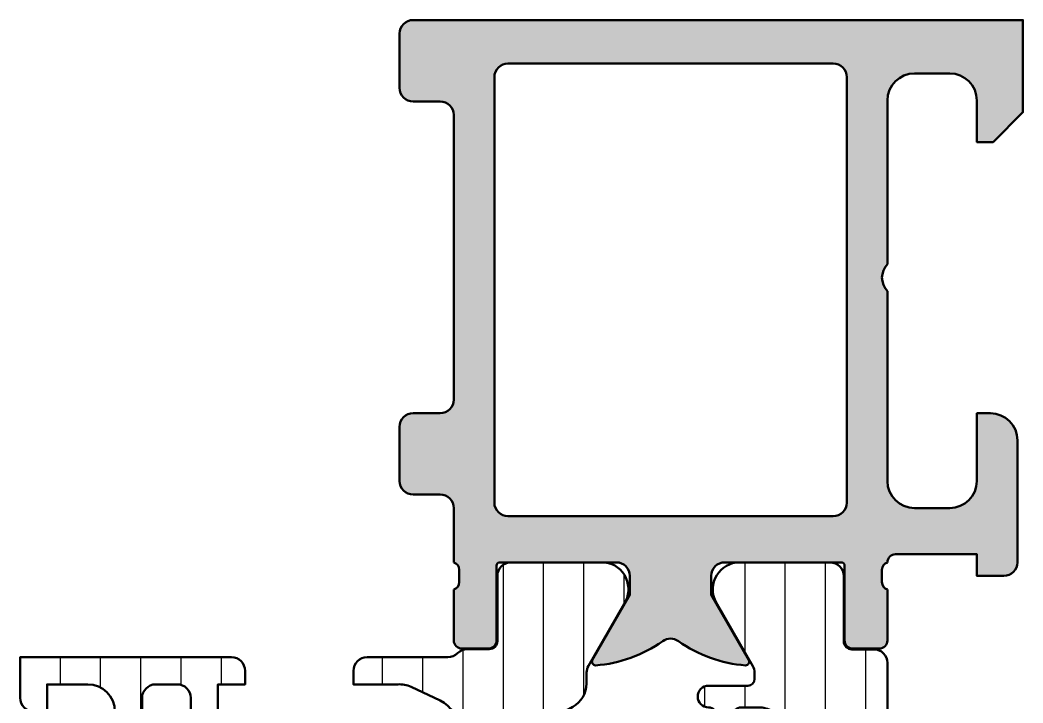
# Model space of a CAD drawing. Extents: x 0 to 77.5, y 0 to 75.
# Drawn here: x 0 to 37, y 49.82 to 75 of the extents above; entities that cross this region are included whole.
import ezdxf

# ---------------------------------------------------------------- set-up
doc = ezdxf.new("R2010")
doc.units = 0
for name, color, linetype, lineweight in [('0S-Alu contour', 7, 'Continuous', 50), ('0S-Alu hatch', 252, 'Continuous', 25), ('0S-Plastic contour', 254, 'Continuous', 50), ('0S-Plastic hatch', 253, 'Continuous', 25)]:
    doc.layers.add(name, color=color, linetype=linetype, lineweight=lineweight)
pattern_1 = [(90, (0, 0), (-1.4859, 0), [])]

# ---------------------------------------------------------------- blocks, each defined once
blk = doc.blocks.new('284027__B14AEE58_1636_49E7_B825_4116DD96EE23___F2B90119_346E_4728_9182_FF91B342737F_')
at = {"layer": '0S-Plastic hatch'}
h = blk.add_hatch(dxfattribs=at)
h.set_pattern_fill('ANSI31', color=256, scale=0.4680000000000001, angle=45, style=0)
h.set_pattern_definition(pattern_1)
edge = h.paths.add_edge_path()
edge.add_arc((19.1999800506084, 47.81967208833908), 0.9999999999997676, 119.9950461054493, 180.0006414880433)
edge.add_line((18.19998005067131, 47.81966089226062), (18.19999396686581, 23.43984464575572))
edge.add_ellipse((17.69999396686589, 23.43984436035171), major_axis=(-0.4999999999999962, 0), ratio=1, start_angle=90, end_angle=180.0000327007567, ccw=False)
edge.add_line((17.69999396686589, 22.93984436035172), (4.89432100165407, 22.93984436035177))
edge.add_arc((4.894321001654141, 22.43984436035165), 0.5000000000001208, 90.00000000000813, 209.9999965993366)
edge.add_line((4.461308284923624, 22.18984438605209), (6.285383502111862, 19.03045300000028))
edge.add_ellipse((5.444130853120523, 18.48981807472302), major_axis=(-0.9999960709245247, 0), ratio=1, start_angle=119.56209761908059, end_angle=212.7270160998457, ccw=False)
edge.add_line((5.937495483743053, 17.61999999999982), (1.784937313624091, 17.61999999999982))
edge.add_ellipse((2.109897364387379, 17.99999597743888), major_axis=(-0.499995977445763, 0), ratio=1, start_angle=-0.0003024817733034979, end_angle=49.46402766907818, ccw=False)
edge.add_line((1.609901386948583, 17.99999861706908), (1.610233337345384, 20.3999970000003))
edge.add_arc((1.310233337345628, 20.39999700000044), 0.2999999999997556, 0, 89.99999999997284)
edge.add_line((1.310233337345771, 20.69999700000019), (0.4999325215906083, 20.69999700000007))
edge.add_ellipse((0.4999325215905373, 21.19999700000008), major_axis=(-0.5, 0), ratio=1, start_angle=0, end_angle=90.00000000000807, ccw=False)
edge.add_line((-6.74784094628e-05, 21.19999700000008), (-6.74784094485e-05, 45.0000000000001))
edge.add_ellipse((0.4999325215905586, 45.00000000000011), major_axis=(-0.5000000000000071, 0), ratio=1, start_angle=270.0000000000008, end_angle=360, ccw=False)
edge.add_line((0.4999325215905514, 45.50000000000012), (0.9999325215905513, 45.50000000000011))
edge.add_line((0.9999325215905513, 45.50000000000011), (0.9999325215905513, 44.50000000000011))
edge.add_line((0.9999325215905513, 44.50000000000011), (2.499932521590579, 44.50000000000011))
edge.add_arc((2.499932521590565, 45.5000000000001), 0.9999999999999857, 270.0000000000008, 360)
edge.add_line((3.499932521590551, 45.5000000000001), (3.499932521590551, 49.50000000000013))
edge.add_arc((2.499932521590565, 49.50000000000013), 0.9999999999999857, 0, 90)
edge.add_line((2.499932521590565, 50.50000000000011), (0.9999325215905513, 50.50000000000011))
edge.add_line((0.9999325215905513, 50.50000000000011), (0.9999325215905513, 49.50000000000011))
edge.add_line((0.9999325215905513, 49.50000000000011), (0.4999325215905515, 49.50000000000011))
edge.add_ellipse((0.4999325215905515, 50.00000000000011), major_axis=(-0.5, 0), ratio=1, start_angle=0, end_angle=90, ccw=False)
edge.add_line((-6.74784094485e-05, 50.00000000000011), (-6.74784094485e-05, 51.50000000000011))
edge.add_line((-6.74784094485e-05, 51.50000000000011), (7.799886745223279, 51.50000000000011))
edge.add_ellipse((7.799886745223275, 51.0000000000001), major_axis=(-0.5000000000000071, 0), ratio=1, start_angle=180, end_angle=269.9999999999996, ccw=False)
edge.add_line((8.299886745223281, 51.0000000000001), (8.299886745222057, 50.49993896484374))
edge.add_line((8.299886745222057, 50.49993896484374), (7.299932521590552, 50.50000000000011))
edge.add_line((7.299932521590552, 50.50000000000011), (7.299917262800466, 48.99993896484474))
edge.add_arc((8.2999740599606, 48.99999576102176), 1.000056798772945, 180.0032539963815, 270.0041282688305)
edge.add_line((8.300046115936494, 47.9999389648447), (15.07882324955876, 47.9999389648444))
edge.add_arc((15.07882324955881, 48.9999389648444), 1, 269.9999999999976, 425.0803068673849)
edge.add_line((15.50017079815223, 49.90683821134002), (14.42325768584824, 50.40717460666817))
edge.add_arc((13.99844553482167, 49.50189308341638), 1.000000000000448, 64.86122623419783, 93.58248048792979)
edge.add_line((13.93596018801841, 50.49993896484457), (12.29987148643328, 50.49993896484455))
edge.add_line((12.29987148643328, 50.49993896484455), (12.2999020095999, 51.00003051757873))
edge.add_ellipse((12.79990200866858, 51.00000000000008), major_axis=(-0.5000000000000107, 0), ratio=1, start_angle=270.0000000000004, end_angle=359.9965029431444, ccw=False)
edge.add_line((12.79990200866858, 51.5000000000001), (15.78578828114193, 51.50000000000014))
edge.add_arc((15.78578828114193, 52.00000000000013), 0.4999999999999858, 269.9999999999992, 315.5732366891177)
edge.add_ellipse((16.49993406457201, 51.30000300000014), major_axis=(-0.4999999999999805, 0), ratio=1, start_angle=269.9999999999902, end_angle=315.5732366891126, ccw=False)
edge.add_line((16.4999340645721, 51.80000300000013), (17.3103145836348, 51.80000300000012))
edge.add_arc((17.3103145836349, 52.10000300000023), 0.3000000000001108, 269.9999999999823, 360)
edge.add_line((17.61031458363501, 52.10000300000023), (17.6099799543285, 54.50000138293633))
edge.add_ellipse((18.10997593176734, 54.50000402256126), major_axis=(-0.4999959774458107, 0), ratio=1, start_angle=-90.00030248120328, end_angle=0.0003024817733034979, ccw=False)
edge.add_line((18.10997857139257, 55.0000000000001), (21.58652006949191, 55.00000000000012))
edge.add_ellipse((21.44420942050061, 54.01018192527714), major_axis=(-0.9999960709246003, 0), ratio=1, start_angle=147.2729839001649, end_angle=261.8183919481043, ccw=False)
edge.add_line((22.28546206949211, 53.469547), (20.96694521653338, 51.18580850700975))
edge.add_arc((21.39995793326336, 50.93580853270999), 0.4999999999997528, 150.0000034006127, 179.9988249444108)
edge.add_line((20.89995793336876, 50.93581878700445), (20.89994967180356, 50.53298434775506))
edge.add_ellipse((19.89994967201406, 50.53300485634231), major_axis=(-0.9999999999998026, 0), ratio=1, start_angle=119.9950461054618, end_angle=179.998824944721, ccw=False)
edge.add_line((20.39987479205545, 49.66693622490989), (18.70005493056722, 48.68574071977157))
edge = h.paths.add_edge_path()
edge.add_ellipse((8.29997405996065, 48.99999576102175), major_axis=(-2.000056798772985, 0), ratio=1, start_angle=0.0032539963814883777, end_angle=90.00291919005628, ccw=False)
edge.add_line((6.299917264413195, 48.99988217189464), (6.299927435430682, 49.99999491506467))
edge.add_arc((5.799927435456542, 50.00000000000011), 0.4999999999999964, 359.9994173096505, 450.0000000000004)
edge.add_line((5.799927435456538, 50.50000000000011), (4.999932521590551, 50.50000000000011))
edge.add_arc((4.999932521590558, 50.00000000000011), 0.5, 90.00000000000081, 180)
edge.add_line((4.499932521590558, 50.00000000000011), (4.499932521590551, 44.25500419251833))
edge.add_arc((4.99993252159053, 44.25500419251833), 0.4999999999999787, 180, 213.3519537600581)
edge.add_line((4.582277929787368, 43.98011395634084), (9.106852210789562, 37.10570018780281))
edge.add_arc((9.52450680259275, 37.3805904239803), 0.5000000000000008, 213.3519537600564, 326.0739382130872)
edge.add_line((9.939386053129166, 37.10152912699638), (16.0733569089181, 46.22087766786047))
edge.add_arc((15.65847765838168, 46.49993896484438), 0.5000000000000038, 326.0739382130874, 449.9999999999979)
edge.add_line((15.6584776583817, 46.99993896484439), (8.300075961810421, 46.99993896484469))
edge = h.paths.add_edge_path()
edge.add_line((3.431623172262014, 43.50000000000011), (1.499932521590551, 43.50000000000011))
edge.add_arc((1.499932521590551, 43.00000000000011), 0.5, 90, 180)
edge.add_line((0.9999325215905513, 43.00000000000011), (0.9999325215905444, 25.45048976309265))
edge.add_arc((1.499932521590537, 25.45048976309265), 0.4999999999999929, 180, 326.0739382130871)
edge.add_line((1.914811772126945, 25.17142846610874), (8.729219800591247, 35.3023800751437))
edge.add_arc((8.314340550054826, 35.58144137212761), 0.5000000000000038, 326.0739382130875, 393.3519537600571)
edge.add_line((8.731995141858015, 35.8563316083051), (3.849277764065197, 43.2748902361776))
edge.add_arc((3.431623172262014, 43.00000000000011), 0.4999999999999964, 33.35195376005672, 90)
edge = h.paths.add_edge_path()
edge.add_line((3.203613077437608, 23.89990234375011), (15.67376138406993, 23.89990234375011))
edge.add_arc((15.67376138406993, 24.39990234375012), 0.5, 270, 393.3519537600563)
edge.add_line((16.09141597587312, 24.6747925799276), (9.92407333603822, 34.04514712059433))
edge.add_arc((9.50641874423503, 33.77025688441684), 0.5000000000000008, 33.35195376005639, 146.0739382130872)
edge.add_line((9.091539493698615, 34.04931818140075), (2.788733826901193, 24.67896364073403))
edge.add_arc((3.203613077437609, 24.39990234375012), 0.5000000000000009, 146.0739382130872, 269.9999999999999)
edge = h.paths.add_edge_path()
edge.add_arc((16.69996904030921, 44.46487769994063), 0.4999999999999984, 0.0001166206048411, 146.0739382130878)
edge.add_line((16.28508978977279, 44.74393899692453), (10.30170574623653, 35.84846723325343))
edge.add_arc((10.71658499677295, 35.56940593626952), 0.4999999999999979, 146.073938213087, 213.3519537600566)
edge.add_line((10.29893040496976, 35.29451570009204), (16.28235105851507, 26.20360310387407))
edge.add_arc((16.70000565031826, 26.47849334005154), 0.499999999999994, 213.3519537600559, 360.0001166206049)
edge.add_line((17.20000565031722, 26.47849435775831), (17.19996904030817, 44.46487871764739))
at = {"layer": '0S-Alu contour', "color": 7}
for points in [[(5.799927435456538, 50.50000000000011), (4.999932521590551, 50.50000000000011)], [(4.499932521590558, 50.00000000000011), (4.499932521590551, 44.25500419251833)], [(6.299917264413195, 48.99988217189464), (6.299927435430682, 49.99999491506467)], [(15.6584776583817, 46.99993896484439), (8.300075961810421, 46.99993896484469)], [(9.939386053129166, 37.10152912699638), (16.0733569089181, 46.22087766786047)], [(16.28508978977279, 44.74393899692453), (10.30170574623653, 35.84846723325343)], [(17.20000565031722, 26.47849435775831), (17.19996904030817, 44.46487871764739)], [(4.582277929787368, 43.98011395634084), (9.106852210789562, 37.10570018780281)], [(3.431623172262014, 43.50000000000011), (1.499932521590551, 43.50000000000011)], [(0.9999325215905513, 43.00000000000011), (0.9999325215905444, 25.45048976309265)], [(8.731995141858015, 35.8563316083051), (3.849277764065197, 43.2748902361776)], [(1.914811772126945, 25.17142846610874), (8.729219800591247, 35.3023800751437)], [(10.29893040496976, 35.29451570009204), (16.28235105851507, 26.20360310387407)], [(9.091539493698615, 34.04931818140075), (2.788733826901193, 24.67896364073403)], [(16.09141597587312, 24.6747925799276), (9.92407333603822, 34.04514712059433)], [(3.203613077437608, 23.89990234375011), (15.67376138406993, 23.89990234375011)]]:
    blk.add_lwpolyline(points, dxfattribs=at)
for centre, radius, start, end in [((4.999932521590558, 50.00000000000011), 0.5, 90.00000000000081, 180), ((5.799927435456542, 50.00000000000011), 0.4999999999999964, 359.9994173096505, 90.0000000000004), ((15.65847765838168, 46.49993896484438), 0.5000000000000038, 326.0739382130874, 89.99999999999797), ((16.69996904030921, 44.46487769994063), 0.4999999999999984, 0.0001166206048411, 146.0739382130878), ((4.99993252159053, 44.25500419251833), 0.4999999999999787, 180, 213.3519537600581), ((1.499932521590551, 43.00000000000011), 0.5, 90, 180), ((3.431623172262014, 43.00000000000011), 0.4999999999999964, 33.35195376005672, 90), ((9.52450680259275, 37.3805904239803), 0.5000000000000008, 213.3519537600564, 326.0739382130872), ((8.314340550054826, 35.58144137212761), 0.5000000000000038, 326.0739382130875, 33.35195376005707), ((10.71658499677295, 35.56940593626952), 0.4999999999999979, 146.073938213087, 213.3519537600566), ((9.50641874423503, 33.77025688441684), 0.5000000000000008, 33.35195376005639, 146.0739382130872), ((16.70000565031826, 26.47849334005154), 0.499999999999994, 213.3519537600559, 0.0001166206048411), ((1.499932521590537, 25.45048976309265), 0.4999999999999929, 180, 326.0739382130871), ((3.203613077437609, 24.39990234375012), 0.5000000000000009, 146.0739382130872, 269.9999999999999), ((15.67376138406993, 24.39990234375012), 0.5, 270, 33.35195376005639)]:
    blk.add_arc(centre, radius, start, end, dxfattribs=at)
at = {"layer": '0S-Alu contour', "color": 7, "extrusion": (0, 0, -1)}
blk.add_arc((-8.29997405996065, 48.99999576102175), 2.000056798772985, 269.9970808099437, 359.9967460036185, dxfattribs=at)
at = {"layer": '0S-Plastic contour', "color": 7}
for points in [[(18.10997857139257, 55.0000000000001), (21.58652006949191, 55.00000000000012)], [(17.61031458363501, 52.10000300000023), (17.6099799543285, 54.50000138293633)], [(22.28546206949211, 53.469547), (20.96694521653338, 51.18580850700975)], [(-6.74784094485e-05, 50.00000000000011), (-6.74784094485e-05, 51.50000000000011), (7.799886745223279, 51.50000000000011)], [(12.79990200866858, 51.5000000000001), (15.78578828114193, 51.50000000000014)], [(16.4999340645721, 51.80000300000013), (17.3103145836348, 51.80000300000012)], [(8.299886745223281, 51.0000000000001), (8.299886745222057, 50.49993896484374), (7.299932521590552, 50.50000000000011), (7.299917262800466, 48.99993896484474)], [(13.93596018801841, 50.49993896484457), (12.29987148643328, 50.49993896484455), (12.2999020095999, 51.00003051757873)], [(20.89995793336876, 50.93581878700445), (20.89994967180356, 50.53298434775506)], [(2.499932521590565, 50.50000000000011), (0.9999325215905513, 50.50000000000011), (0.9999325215905513, 49.50000000000011), (0.4999325215905515, 49.50000000000011)], [(15.50017079815223, 49.90683821134002), (14.42325768584824, 50.40717460666817)], [(20.39987479205545, 49.66693622490989), (18.70005493056722, 48.68574071977157)], [(3.499932521590551, 45.5000000000001), (3.499932521590551, 49.50000000000013)], [(8.300046115936494, 47.9999389648447), (15.07882324955876, 47.9999389648444)], [(18.19998005067131, 47.81966089226062), (18.19999396686581, 23.43984464575572)], [(0.4999325215905514, 45.50000000000012), (0.9999325215905513, 45.50000000000011), (0.9999325215905513, 44.50000000000011), (2.499932521590579, 44.50000000000011)], [(-6.74784094628e-05, 21.19999700000008), (-6.74784094485e-05, 45.0000000000001)], [(17.69999396686589, 22.93984436035172), (4.89432100165407, 22.93984436035177)], [(4.461308284923624, 22.18984438605209), (6.285383502111862, 19.03045300000028)], [(1.310233337345771, 20.69999700000019), (0.4999325215906083, 20.69999700000007)], [(1.609901386948583, 17.99999861706908), (1.610233337345384, 20.3999970000003)], [(5.937495483743053, 17.61999999999982), (1.784937313624091, 17.61999999999982)]]:
    blk.add_lwpolyline(points, dxfattribs=at)
at = {"layer": '0S-Plastic contour', "color": 7, "extrusion": (0, 0, -1)}
for centre, radius, start, end in [((-18.10997593176734, 54.50000402256126), 0.4999959774458107, 359.9996975182267, 90.00030248120336), ((-21.44420942050061, 54.01018192527714), 0.9999960709246003, 98.1816080518957, 212.7270160998351), ((-7.799886745223275, 51.0000000000001), 0.5000000000000071, 90.0000000000004, 180), ((-12.79990200866858, 51.00000000000008), 0.5000000000000107, 0.0034970568555893, 89.99999999999959), ((-16.49993406457201, 51.30000300000014), 0.4999999999999805, 44.42676331088743, 90.00000000000978), ((-19.89994967201406, 50.53300485634231), 0.9999999999998026, 180.001175055279, 240.0049538945382), ((-0.4999325215905515, 50.00000000000011), 0.5, 270, 0), ((-0.4999325215905586, 45.00000000000011), 0.5000000000000071, 0, 89.9999999999992), ((-17.69999396686589, 23.43984436035171), 0.4999999999999962, 179.9999672992433, 270), ((-0.4999325215905373, 21.19999700000008), 0.5, 269.9999999999919, 0), ((-5.444130853120523, 18.48981807472302), 0.9999960709245247, 147.2729839001543, 240.4379023809195), ((-2.109897364387379, 17.99999597743888), 0.499995977445763, 310.5359723309218, 0.0003024817733149)]:
    blk.add_arc(centre, radius, start, end, dxfattribs=at)
at = {"layer": '0S-Plastic contour', "color": 7}
for centre, radius, start, end in [((17.3103145836349, 52.10000300000023), 0.3000000000001108, 269.9999999999823, 0), ((15.78578828114193, 52.00000000000013), 0.4999999999999858, 269.9999999999992, 315.5732366891177), ((21.39995793326336, 50.93580853270999), 0.4999999999997528, 150.0000034006127, 179.9988249444108), ((2.499932521590565, 49.50000000000013), 0.9999999999999857, 0, 90), ((13.99844553482167, 49.50189308341638), 1.000000000000448, 64.86122623419783, 93.58248048792979), ((15.07882324955881, 48.9999389648444), 1, 269.9999999999976, 65.08030686738492), ((8.2999740599606, 48.99999576102176), 1.000056798772945, 180.0032539963815, 270.0041282688305), ((19.1999800506084, 47.81967208833908), 0.9999999999997676, 119.9950461054493, 180.0006414880433), ((2.499932521590565, 45.5000000000001), 0.9999999999999857, 270.0000000000008, 0), ((4.894321001654141, 22.43984436035165), 0.5000000000001208, 90.00000000000813, 209.9999965993366), ((1.310233337345628, 20.39999700000044), 0.2999999999997556, 0, 89.99999999997284)]:
    blk.add_arc(centre, radius, start, end, dxfattribs=at)
blk = doc.blocks.new('357850__64B2DD72_61FA_4DE8_B8F7_EAAD4CDC592A_')
at = {"layer": '0S-Alu hatch'}
h = blk.add_hatch(color=256, dxfattribs=at)
edge = h.paths.add_edge_path()
edge.add_ellipse((14.4998600018165, 74.50023918031252), major_axis=(-0.4997608372174193, 0), ratio=1, start_angle=-90.01517560496438, end_angle=0.015175604960006694, ccw=False)
edge.add_line((14.49999237060558, 75.00000000000006), (37, 75))
edge.add_line((37, 75), (37, 71.60000610351568))
edge.add_line((37, 71.60000610351568), (35.90002441406256, 70.50000000000006))
edge.add_line((35.90002441406256, 70.50000000000006), (35.30001831054693, 70.5))
edge.add_line((35.30001831054693, 70.5), (35.30001831054682, 72.03408813476574))
edge.add_arc((34.29997292469324, 72.0340427489121), 1.000045386883473, 0.0026002997815099, 89.99739970016202)
edge.add_line((34.30001831054676, 73.03408813476568), (32.99999999999989, 73.03408813476574))
edge.add_arc((33.00005250076825, 72.03403563399749), 1.000052502146341, 90.00300791452776, 179.9969920855288)
edge.add_line((32, 72.03408813476484), (32, 66.00000000000006))
edge.add_arc((32.52512175395992, 65.50000000000006), 0.725088171522571, 136.4038161186355, 223.5961838813644)
edge.add_line((32, 65.00000000000006), (32.00000000000006, 58))
edge.add_arc((33.00005250076831, 58.00005250076853), 1.000052502146341, 180.0030079144711, 269.9969920854853)
edge.add_line((33.00000000000017, 57.00000000000028), (34.30001831054659, 57.00000000000006))
edge.add_arc((34.29997292469327, 58.00004538585366), 1.000045386883501, 270.0026002998265, 359.9973997002185)
edge.add_line((35.30001831054688, 58.00000000000113), (35.30001831054688, 60.50000000000006))
edge.add_line((35.30001831054688, 60.50000000000006), (35.80001831054693, 60.50000000000011))
edge.add_ellipse((35.79999848739922, 59.4999801768524), major_axis=(-1.000019823344184, 0), ratio=1, start_angle=180.0011357599706, end_angle=269.998864239814, ccw=False)
edge.add_line((36.80001831054693, 59.49999999999636), (36.80001831054682, 55.00000000000011))
edge.add_ellipse((36.30002863065741, 54.99998967988952), major_axis=(-0.4999896799959168, 0), ratio=1, start_angle=89.99881737804827, end_angle=180.0011826222799, ccw=False)
edge.add_line((36.30001831054699, 54.50000000000011), (35.30001831054693, 54.5))
edge.add_line((35.30001831054693, 54.5), (35.30001831054693, 55.30000305175793))
edge.add_line((35.30001831054693, 55.30000305175793), (32.30000305175776, 55.30000305175781))
edge.add_arc((32.30000036075725, 54.99999533743366), 0.3000077143362215, 89.99948606997707, 180.0005139306047)
edge.add_arc((32.07882619434978, 54.73248189052758), 0.2788848020252688, 106.4198764196317, 181.1645893740559)
edge.add_line((31.79999899999073, 54.72681369094317), (31.79999899998785, 54.27321969094316))
edge.add_arc((32.07886709563116, 54.26755903146609), 0.2789255417372859, 178.83712992711, 253.5754054446328)
edge.add_line((31.99999999998789, 54.00001569094303), (31.99999999998801, 52.12000469093465))
edge.add_ellipse((31.6999999999878, 52.12000469093462), major_axis=(-0.3000000000002103, 0), ratio=1, start_angle=90.0000000000162, end_angle=180, ccw=False)
edge.add_line((31.69999999998788, 51.82000469093441), (30.72002568094507, 51.82000469093464))
edge.add_ellipse((30.72002568094527, 52.12000469093474), major_axis=(-0.3000000000000966, 0), ratio=1, start_angle=0, end_angle=89.99999999996197, ccw=False)
edge.add_line((30.42002568094517, 52.12000469093474), (30.42002568094517, 54.8800026909347))
edge.add_arc((30.30002837187959, 54.8800026909347), 0.1199973090655817, 0, 90)
edge.add_line((30.30002837187959, 55.00000000000028), (26.00003051757807, 55.00000000000006))
edge.add_arc((26.00000998991041, 54.50002052766777), 0.4999794727536875, 89.99764760598289, 180.0023523939924)
edge.add_line((25.50003051757812, 54.50000000000033), (25.50003051757818, 53.80000305175804))
edge.add_line((25.50003051757818, 53.80000305175804), (26.88827514648437, 51.39547729492193))
edge.add_ellipse((26.76131543717107, 51.3388039201144), major_axis=(-0.1390346690613367, 0), ratio=1, start_angle=93.38768587986499, end_angle=204.0554427869639, ccw=False)
edge.add_ellipse((27.13252757555833, 56.08680510239984), major_axis=(-4.900256231524391, 0), ratio=1, start_angle=54.543850115654095, end_angle=85.75180870417921, ccw=False)
edge.add_arc((23.99994845514714, 51.68797395987085), 0.5000000000000807, 54.54385011569008, 125.4525215833125)
edge.add_ellipse((20.86764790051669, 56.08700346665701), major_axis=(-4.900256231523888, 0), ratio=1, start_angle=94.24819129581448, end_angle=125.4525215832868, ccw=False)
edge.add_ellipse((21.23887267204638, 51.33900942728536), major_axis=(-0.13904254654257, 0), ratio=1, start_angle=-24.05765619716618, end_angle=86.60729136202542, ccw=False)
edge.add_line((21.11190795898437, 51.39569091796904), (22.50015258789074, 53.8002166748048))
edge.add_line((22.50015258789074, 53.8002166748048), (22.50015258789068, 54.50021362304688))
edge.add_arc((22.00016546946688, 54.50022650462313), 0.4999871185897426, 359.9985238419078, 450.0014761579162)
edge.add_line((22.00015258789079, 55.00021362304693), (17.69995488885843, 55.00006449315572))
edge.add_arc((17.69995488885848, 54.88007629394553), 0.1199881992101837, 90.00000000002716, 180)
edge.add_line((17.5799666896483, 54.88007629394553), (17.57996668964836, 52.1200782939452))
edge.add_ellipse((17.27996668964829, 52.12007829394514), major_axis=(-0.3000000000000682, 0), ratio=1, start_angle=89.9999999999892, end_angle=180, ccw=False)
edge.add_line((17.27996668964823, 51.82007829394507), (16.29999237060576, 51.82007829394518))
edge.add_ellipse((16.29999237060571, 52.12007829394543), major_axis=(-0.3000000000002387, 0), ratio=1, start_angle=0, end_angle=90.00000000001091, ccw=False)
edge.add_line((15.99999237060547, 52.12007829394543), (15.99999237060552, 54.00008929395409))
edge.add_arc((15.92112527496254, 54.26763263447694), 0.2789255417370113, 286.4245945553245, 361.1628700728517)
edge.add_line((16.19999337060557, 54.27329329395383), (16.1999933706054, 54.72688729395406))
edge.add_arc((15.92115592406242, 54.73255570195242), 0.2788950563273593, 358.8354106259056, 433.5801235805154)
edge.add_line((15.99999237060541, 55.00007629394548), (15.99999237060541, 57.00012207031261))
edge.add_arc((15.49999237060541, 57.00012207031256), 0.5, 0, 90.00000000000651)
edge.add_line((15.49999237060535, 57.50012207031256), (14.50009918212885, 57.50012207031256))
edge.add_ellipse((14.50007358941019, 58.00009647759384), major_axis=(-0.4999744079363067, 0), ratio=1, start_angle=-0.0029328596137929708, end_angle=90.00293285964779, ccw=False)
edge.add_line((14.0000991821289, 58.0001220703122), (14.0000991821289, 60.00012207031244))
edge.add_ellipse((14.50010485310485, 60.00011639933655), major_axis=(-0.5000056710081113, 0), ratio=1, start_angle=270.0006498386116, end_angle=359.9993501627087, ccw=False)
edge.add_line((14.50009918212885, 60.5001220703125), (15.5000991821289, 60.5001220703125))
edge.add_arc((15.50009918212888, 61.00012207031247), 0.4999999999999716, 270.0000000000033, 360)
edge.add_line((16.00009918212885, 61.00012207031247), (16.0000991821289, 71.50010681152355))
edge.add_arc((15.5000991821289, 71.50010681152354), 0.5000000000000071, 0, 89.99999999999265)
edge.add_line((15.50009918212896, 72.00010681152355), (14.50009918212885, 72.00010681152372))
edge.add_ellipse((14.50007865446113, 72.5000862838559), major_axis=(-0.4999794727535738, 0), ratio=1, start_angle=-0.0023523939923961734, end_angle=90.00235239402372, ccw=False)
edge.add_line((14.00009918212896, 72.50010681152334), (14.00009918212896, 74.50010681152348))
edge = h.paths.add_edge_path()
edge.add_arc((17.99998474121096, 72.8999938964844), 0.5000000000000285, 89.99999999999675, 180)
edge.add_line((17.49998474121094, 72.8999938964844), (17.49998474121082, 57.20001220703128))
edge.add_arc((17.99998474121079, 57.20001220703128), 0.4999999999999716, 180, 270.0000000000033)
edge.add_line((17.99998474121082, 56.70001220703131), (30.00000762939459, 56.70001220703131))
edge.add_arc((29.99999181493652, 57.20002802148932), 0.5000158147080991, 270.0018121460882, 359.9981878530164)
edge.add_line((30.50000762939453, 57.20001220702695), (30.50000762939453, 72.89999389648435))
edge.add_arc((30.00001794950504, 72.90000421659494), 0.4999896799960022, 359.9988173777201, 450.001182621961)
edge.add_line((30.00000762939454, 73.39999389648443), (17.99998474121099, 73.39999389648443))
at = {"layer": '0S-Alu contour', "color": 7}
for points in [[(14.49999237060558, 75.00000000000006), (37, 75), (37, 71.60000610351568), (35.90002441406256, 70.50000000000006), (35.30001831054693, 70.5), (35.30001831054682, 72.03408813476574)], [(14.00009918212896, 72.50010681152334), (14.00009918212896, 74.50010681152348)], [(30.00000762939454, 73.39999389648443), (17.99998474121099, 73.39999389648443)], [(17.49998474121094, 72.8999938964844), (17.49998474121082, 57.20001220703128)], [(30.50000762939453, 57.20001220702695), (30.50000762939453, 72.89999389648435)], [(34.30001831054676, 73.03408813476568), (32.99999999999989, 73.03408813476574)], [(15.50009918212896, 72.00010681152355), (14.50009918212885, 72.00010681152372)], [(32, 72.03408813476484), (32, 66.00000000000006)], [(16.00009918212885, 61.00012207031247), (16.0000991821289, 71.50010681152355)], [(32, 65.00000000000006), (32.00000000000006, 58)], [(14.50009918212885, 60.5001220703125), (15.5000991821289, 60.5001220703125)], [(35.30001831054688, 58.00000000000113), (35.30001831054688, 60.50000000000006), (35.80001831054693, 60.50000000000011)], [(14.0000991821289, 58.0001220703122), (14.0000991821289, 60.00012207031244)], [(36.80001831054693, 59.49999999999636), (36.80001831054682, 55.00000000000011)], [(15.49999237060535, 57.50012207031256), (14.50009918212885, 57.50012207031256)], [(15.99999237060541, 55.00007629394548), (15.99999237060541, 57.00012207031261)], [(33.00000000000017, 57.00000000000028), (34.30001831054659, 57.00000000000006)], [(17.99998474121082, 56.70001220703131), (30.00000762939459, 56.70001220703131)], [(36.30001831054699, 54.50000000000011), (35.30001831054693, 54.5), (35.30001831054693, 55.30000305175793), (32.30000305175776, 55.30000305175781)], [(17.5799666896483, 54.88007629394553), (17.57996668964836, 52.1200782939452)], [(22.00015258789079, 55.00021362304693), (17.69995488885843, 55.00006449315572)], [(30.30002837187959, 55.00000000000028), (26.00003051757807, 55.00000000000006)], [(30.42002568094517, 52.12000469093474), (30.42002568094517, 54.8800026909347)], [(16.19999337060557, 54.27329329395383), (16.1999933706054, 54.72688729395406)], [(21.11190795898437, 51.39569091796904), (22.50015258789074, 53.8002166748048), (22.50015258789068, 54.50021362304688)], [(25.50003051757812, 54.50000000000033), (25.50003051757818, 53.80000305175804), (26.88827514648437, 51.39547729492193)], [(31.79999899999073, 54.72681369094317), (31.79999899998785, 54.27321969094316)], [(15.99999237060547, 52.12007829394543), (15.99999237060552, 54.00008929395409)], [(31.99999999998789, 54.00001569094303), (31.99999999998801, 52.12000469093465)], [(17.27996668964823, 51.82007829394507), (16.29999237060576, 51.82007829394518)], [(31.69999999998788, 51.82000469093441), (30.72002568094507, 51.82000469093464)]]:
    blk.add_lwpolyline(points, dxfattribs=at)
at = {"layer": '0S-Alu contour', "color": 7, "extrusion": (0, 0, -1)}
for centre, radius, start, end in [((-14.4998600018165, 74.50023918031252), 0.4997608372174193, 359.98482439504, 90.01517560496443), ((-14.50007865446113, 72.5000862838559), 0.4999794727535738, 269.9976476059763, 0.0023523939924092), ((-14.50010485310485, 60.00011639933655), 0.5000056710081113, 0.000649837291275, 89.99935016138842), ((-35.79999848739922, 59.4999801768524), 1.000019823344184, 90.00113576018597, 179.9988642400294), ((-14.50007358941019, 58.00009647759384), 0.4999744079363068, 269.9970671403522, 0.002932859613861), ((-36.30002863065741, 54.99998967988952), 0.4999896799959169, 179.9988173777201, 270.0011826219517), ((-16.29999237060571, 52.12007829394543), 0.3000000000002387, 269.9999999999891, 0), ((-17.27996668964829, 52.12007829394514), 0.3000000000000682, 180, 270.0000000000108), ((-20.86764790051669, 56.08700346665701), 4.900256231523888, 234.5474784167132, 265.7518087041855), ((-27.13252757555833, 56.08680510239984), 4.900256231524391, 274.2481912958208, 305.4561498843459), ((-30.72002568094527, 52.12000469093474), 0.3000000000000966, 270.000000000038, 0), ((-31.6999999999878, 52.12000469093462), 0.3000000000002103, 180, 269.9999999999838), ((-21.23887267204638, 51.33900942728536), 0.13904254654257, 273.3927086379746, 24.05765619716618), ((-26.76131543717107, 51.3388039201144), 0.1390346690613367, 155.9445572130361, 266.612314120135)]:
    blk.add_arc(centre, radius, start, end, dxfattribs=at)
at = {"layer": '0S-Alu contour', "color": 7}
for centre, radius, start, end in [((17.99998474121096, 72.8999938964844), 0.5000000000000285, 89.99999999999675, 180), ((30.00001794950504, 72.90000421659494), 0.4999896799960022, 359.9988173777201, 90.00118262196108), ((33.00005250076825, 72.03403563399749), 1.000052502146341, 90.00300791452776, 179.9969920855288), ((34.29997292469324, 72.0340427489121), 1.000045386883473, 0.0026002997815099, 89.99739970016202), ((15.5000991821289, 71.50010681152354), 0.5000000000000071, 0, 89.99999999999265), ((32.52512175395992, 65.50000000000006), 0.725088171522571, 136.4038161186355, 223.5961838813644), ((15.50009918212888, 61.00012207031247), 0.4999999999999716, 270.0000000000033, 0), ((33.00005250076831, 58.00005250076853), 1.000052502146341, 180.0030079144711, 269.9969920854853), ((34.29997292469327, 58.00004538585366), 1.000045386883501, 270.0026002998265, 359.9973997002185), ((15.49999237060541, 57.00012207031256), 0.5, 0, 90.00000000000651), ((17.99998474121079, 57.20001220703128), 0.4999999999999716, 180, 270.0000000000033), ((29.99999181493652, 57.20002802148932), 0.5000158147080991, 270.0018121460882, 359.9981878530164), ((32.30000036075725, 54.99999533743366), 0.3000077143362215, 89.99948606997707, 180.0005139306047), ((15.92115592406242, 54.73255570195242), 0.2788950563273593, 358.8354106259056, 73.58012358051535), ((17.69995488885848, 54.88007629394553), 0.1199881992101837, 90.00000000002716, 180), ((22.00016546946688, 54.50022650462313), 0.4999871185897426, 359.9985238419078, 90.00147615791624), ((26.00000998991041, 54.50002052766777), 0.4999794727536875, 89.99764760598289, 180.0023523939924), ((30.30002837187959, 54.8800026909347), 0.1199973090655817, 0, 90), ((32.07882619434978, 54.73248189052758), 0.2788848020252688, 106.4198764196317, 181.1645893740559), ((15.92112527496254, 54.26763263447694), 0.2789255417370113, 286.4245945553245, 1.162870072851746), ((32.07886709563116, 54.26755903146609), 0.2789255417372859, 178.83712992711, 253.5754054446328), ((23.99994845514714, 51.68797395987085), 0.5000000000000807, 54.54385011569008, 125.4525215833125)]:
    blk.add_arc(centre, radius, start, end, dxfattribs=at)
blk = doc.blocks.new('284027__4362579B_65C8_4905_85C3_6A469518CFFB___5E884134_2093_4666_AA1D_BFF25BA7F45E_')
at = {"layer": '0S-Plastic hatch'}
h = blk.add_hatch(dxfattribs=at)
h.set_pattern_fill('ANSI31', color=256, scale=0.4680000000000001, angle=45, style=0)
h.set_pattern_definition(pattern_1)
edge = h.paths.add_edge_path()
edge.add_ellipse((31.49993252159057, 51.29000299999998), major_axis=(-0.4999999999999858, 0), ratio=1, start_angle=180, end_angle=270.0000000000004, ccw=False)
edge.add_line((31.99993252159056, 51.29000299999998), (31.99993252159059, 25.44999999999996))
edge.add_arc((32.19993252159061, 25.44999999999999), 0.2000000000000206, 180, 270.0000000000081)
edge.add_line((32.19993252159064, 25.24999999999997), (36.29993252157895, 25.24999999999997))
edge.add_ellipse((36.29993252157895, 24.75000000000003), major_axis=(-0.4999999999999432, 0), ratio=1, start_angle=180, end_angle=270.0000000000008, ccw=False)
edge.add_line((36.7999325215789, 24.75000000000003), (36.7999325215789, 23.91925077661228))
edge.add_ellipse((35.79993252157891, 23.91925077661229), major_axis=(-0.9999999999999857, 0), ratio=1, start_angle=105.0000000010829, end_angle=180, ccw=False)
edge.add_line((36.05875156669969, 22.95332495032813), (35.29993252157896, 22.74999999999995))
edge.add_line((35.29993252157896, 22.74999999999995), (35.29993252157896, 23.74999999999997))
edge.add_line((35.29993252157896, 23.74999999999997), (32.9999325215906, 23.74999999999997))
edge.add_arc((32.99993252159062, 22.74999999999991), 1.000000000000056, 90.0000000000016, 180)
edge.add_line((31.99993252159057, 22.74999999999991), (31.99993252159059, 19.74999999999998))
edge.add_arc((32.9999325215906, 19.74999999999998), 1.000000000000003, 180, 270)
edge.add_line((32.9999325215906, 18.74999999999997), (35.29993252157892, 18.74999999999997))
edge.add_line((35.29993252157892, 18.74999999999997), (35.29993252157903, 19.74999999999991))
edge.add_line((35.29993252157903, 19.74999999999991), (36.05875156669962, 19.54667504964167))
edge.add_ellipse((35.79993252157897, 18.58074922335798), major_axis=(-0.999999999999502, 0), ratio=1, start_angle=180, end_angle=254.9999999989168, ccw=False)
edge.add_line((36.79993252157847, 18.58074922335798), (36.79993252157892, 17.74999999999995))
edge.add_ellipse((36.29993252157893, 17.74999999999996), major_axis=(-0.4999999999999929, 0), ratio=1, start_angle=89.9999999999992, end_angle=180, ccw=False)
edge.add_line((36.29993252157893, 17.24999999999996), (32.19993252159055, 17.24999999999997))
edge.add_arc((32.19993252159057, 17.05), 0.1999999999999744, 90.00000000000406, 180)
edge.add_line((31.99993252159059, 17.05), (31.99993252159055, 16.20999699999986))
edge.add_ellipse((31.49993252159055, 16.20999699999998), major_axis=(-0.5000000000000036, 0), ratio=1, start_angle=90.0000000000004, end_angle=180, ccw=False)
edge.add_line((31.49993252159056, 15.70999699999998), (30.68959850934802, 15.70999699999999))
edge.add_arc((30.68959850934803, 15.40999699999998), 0.3000000000000043, 90.00000000000067, 180)
edge.add_line((30.38959850934802, 15.40999699999998), (30.38993313865424, 13.00999861706368))
edge.add_ellipse((29.88993716121563, 13.0099959774386), major_axis=(-0.4999959774455833, 0), ratio=1, start_angle=89.99969751881412, end_angle=180.0003024817733, ccw=False)
edge.add_line((29.88993452159055, 12.50999999999998), (26.41339302349108, 12.50999999999998))
edge.add_ellipse((26.55570367248243, 13.49981807472284), major_axis=(-0.9999960709244808, 0), ratio=1, start_angle=-32.727016099840284, end_angle=81.8183919481005, ccw=False)
edge.add_line((25.71445102349108, 14.04045299999999), (27.03296787644973, 16.32419149298999))
edge.add_arc((26.59995515971936, 16.57419146728954), 0.4999999999999908, 330.0000034006566, 359.9988249444108)
edge.add_line((27.0999551596142, 16.57418121299507), (27.09993252159061, 16.79999999998245))
edge.add_arc((26.84993252157315, 16.79999999998252), 0.2500000000174545, 0, 89.9999999999829)
edge.add_line((26.84993252157322, 17.04999999999998), (25.39993252159064, 17.04999999999992))
edge.add_ellipse((25.39993252159059, 17.44999999999987), major_axis=(-0.3999999999999488, 0), ratio=1, start_angle=-89.99999999999193, end_angle=90.00000000000807, ccw=False)
edge.add_arc((25.39993252159053, 18.14999999999995), 0.3000000000001322, 270, 360)
edge.add_line((25.69993252159066, 18.14999999999995), (25.69993252159072, 18.34999999999996))
edge.add_ellipse((25.9999325215907, 18.34999999999996), major_axis=(-0.2999999999999829, 0), ratio=1, start_angle=180, end_angle=360, ccw=False)
edge.add_line((26.29993252159068, 18.34999999999996), (26.29993252159068, 18.14999999999992))
edge.add_arc((26.59993252159068, 18.14999999999993), 0.2999999999999971, 180, 270.0000000000027)
edge.add_line((26.5999325215907, 17.84999999999994), (27.24967478280446, 17.84999999999993))
edge.add_arc((27.24967478280446, 18.84999999999965), 0.9999999999997228, 270, 300.0000000005291)
edge.add_line((27.74967478281232, 17.98397459622007), (29.32373599208366, 18.89275925913324))
edge.add_arc((28.82373599207565, 19.75878466291305), 0.9999999999999957, 300.0000000005302, 357.6096559963408)
edge.add_line((29.82286586524499, 19.71707739087793), (30.19993252159056, 28.75000000000339))
edge.add_line((30.19993252159056, 28.75000000000339), (30.19993252159062, 38.74999999999975))
edge.add_line((30.19993252159062, 38.74999999999975), (29.82286586524498, 47.78292260912156))
edge.add_arc((28.82373599207563, 47.74121533708643), 1.000000000000008, 2.390344003660138, 59.99999999942793)
edge.add_line((29.32373599208428, 48.60724074086588), (27.74967478281257, 49.51602540378076))
edge.add_arc((27.24967478280435, 48.65000000000033), 1.000000000000638, 59.99999999947769, 90.00000000000753)
edge.add_line((27.24967478280422, 49.65000000000097), (26.59993252159069, 49.65000000000097))
edge.add_arc((26.5999325215907, 49.35000000000099), 0.2999999999999829, 90.00000000000136, 180)
edge.add_line((26.29993252159071, 49.35000000000099), (26.29993252159071, 49.15000000000095))
edge.add_ellipse((25.99993252159072, 49.15000000000098), major_axis=(-0.2999999999999971, 0), ratio=1, start_angle=0, end_angle=180, ccw=False)
edge.add_line((25.69993252159072, 49.15000000000098), (25.69993252159069, 49.35000000000094))
edge.add_arc((25.39993252159046, 49.35000000000094), 0.3000000000002316, 0, 89.99999999997625)
edge.add_ellipse((25.39993252159056, 50.05000000000105), major_axis=(-0.3999999999998707, 0), ratio=1, start_angle=-89.9999999999963, end_angle=90.00000000000358, ccw=False)
edge.add_line((25.39993252159054, 50.45000000000092), (26.84993252157315, 50.45000000000091))
edge.add_arc((26.84993252157314, 50.70000000001837), 0.2500000000174509, 270.0000000000008, 360)
edge.add_line((27.0999325215906, 50.70000000001837), (27.0999551596142, 50.92581878700404))
edge.add_arc((26.59995515971932, 50.92580853271041), 0.5000000000000365, 0.0011750555892266, 29.99999659934213)
edge.add_line((27.03296787644974, 51.17580850700996), (25.71445102349109, 53.45954699999996))
edge.add_ellipse((26.55570367248244, 54.00018192527713), major_axis=(-0.9999960709244874, 0), ratio=1, start_angle=-81.8183919481001, end_angle=32.72701609984131, ccw=False)
edge.add_line((26.41339302349108, 54.98999999999999), (29.88993452159053, 54.98999999999998))
edge.add_ellipse((29.88993716121561, 54.49000402256135), major_axis=(-0.4999959774455975, 0), ratio=1, start_angle=179.9996975182268, end_angle=270.0003024811858, ccw=False)
edge.add_line((30.38993313865424, 54.49000138293115), (30.38959850934802, 52.09000300000001))
edge.add_arc((30.68959850934804, 52.09000299999999), 0.3000000000000185, 180, 269.999999999998)
edge.add_line((30.68959850934803, 51.79000299999998), (31.49993252159057, 51.79000299999997))
at = {"layer": '0S-Plastic contour', "color": 7}
for points in [[(26.41339302349108, 54.98999999999999), (29.88993452159053, 54.98999999999998)], [(30.38993313865424, 54.49000138293115), (30.38959850934802, 52.09000300000001)], [(27.03296787644974, 51.17580850700996), (25.71445102349109, 53.45954699999996)], [(30.68959850934803, 51.79000299999998), (31.49993252159057, 51.79000299999997)], [(31.99993252159056, 51.29000299999998), (31.99993252159059, 25.44999999999996)], [(27.0999325215906, 50.70000000001837), (27.0999551596142, 50.92581878700404)], [(25.39993252159054, 50.45000000000092), (26.84993252157315, 50.45000000000091)], [(27.24967478280422, 49.65000000000097), (26.59993252159069, 49.65000000000097)], [(25.69993252159072, 49.15000000000098), (25.69993252159069, 49.35000000000094)], [(26.29993252159071, 49.35000000000099), (26.29993252159071, 49.15000000000095)], [(29.32373599208428, 48.60724074086588), (27.74967478281257, 49.51602540378076)], [(29.82286586524499, 19.71707739087793), (30.19993252159056, 28.75000000000339), (30.19993252159062, 38.74999999999975), (29.82286586524498, 47.78292260912156)], [(32.19993252159064, 25.24999999999997), (36.29993252157895, 25.24999999999997)], [(36.7999325215789, 24.75000000000003), (36.7999325215789, 23.91925077661228)], [(36.05875156669969, 22.95332495032813), (35.29993252157896, 22.74999999999995), (35.29993252157896, 23.74999999999997), (32.9999325215906, 23.74999999999997)], [(31.99993252159057, 22.74999999999991), (31.99993252159059, 19.74999999999998)], [(32.9999325215906, 18.74999999999997), (35.29993252157892, 18.74999999999997), (35.29993252157903, 19.74999999999991), (36.05875156669962, 19.54667504964167)], [(27.74967478281232, 17.98397459622007), (29.32373599208366, 18.89275925913324)], [(36.79993252157847, 18.58074922335798), (36.79993252157892, 17.74999999999995)], [(25.69993252159066, 18.14999999999995), (25.69993252159072, 18.34999999999996)], [(26.29993252159068, 18.34999999999996), (26.29993252159068, 18.14999999999992)], [(26.5999325215907, 17.84999999999994), (27.24967478280446, 17.84999999999993)], [(26.84993252157322, 17.04999999999998), (25.39993252159064, 17.04999999999992)], [(31.99993252159059, 17.05), (31.99993252159055, 16.20999699999986)], [(36.29993252157893, 17.24999999999996), (32.19993252159055, 17.24999999999997)], [(27.0999551596142, 16.57418121299507), (27.09993252159061, 16.79999999998245)], [(25.71445102349108, 14.04045299999999), (27.03296787644973, 16.32419149298999)], [(31.49993252159056, 15.70999699999998), (30.68959850934802, 15.70999699999999)], [(30.38959850934802, 15.40999699999998), (30.38993313865424, 13.00999861706368)], [(29.88993452159055, 12.50999999999998), (26.41339302349108, 12.50999999999998)]]:
    blk.add_lwpolyline(points, dxfattribs=at)
at = {"layer": '0S-Plastic contour', "color": 7, "extrusion": (0, 0, -1)}
for centre, radius, start, end in [((-26.55570367248244, 54.00018192527713), 0.9999960709244874, 327.2729839001587, 81.81839194810009), ((-29.88993716121561, 54.49000402256135), 0.4999959774455975, 89.99969751881414, 180.0003024817733), ((-31.49993252159057, 51.29000299999998), 0.4999999999999858, 89.99999999999959, 180), ((-25.39993252159056, 50.05000000000105), 0.3999999999998707, 269.9999999999964, 89.99999999999642), ((-25.99993252159072, 49.15000000000098), 0.2999999999999971, 180, 0), ((-36.29993252157895, 24.75000000000003), 0.4999999999999432, 89.9999999999992, 180), ((-35.79993252157891, 23.91925077661229), 0.9999999999999857, 180, 254.9999999989171), ((-35.79993252157897, 18.58074922335798), 0.999999999999502, 105.0000000010832, 180), ((-25.9999325215907, 18.34999999999996), 0.2999999999999829, 0, 180), ((-25.39993252159059, 17.44999999999987), 0.3999999999999488, 269.9999999999919, 89.99999999999186), ((-36.29993252157893, 17.74999999999996), 0.4999999999999929, 180, 270.0000000000008), ((-31.49993252159055, 16.20999699999998), 0.5000000000000036, 180, 269.9999999999996), ((-26.55570367248243, 13.49981807472284), 0.9999960709244808, 278.1816080518995, 32.72701609984031), ((-29.88993716121563, 13.0099959774386), 0.4999959774455833, 179.9996975182267, 270.0003024811859)]:
    blk.add_arc(centre, radius, start, end, dxfattribs=at)
at = {"layer": '0S-Plastic contour', "color": 7}
for centre, radius, start, end in [((30.68959850934804, 52.09000299999999), 0.3000000000000185, 180, 269.999999999998), ((26.59995515971932, 50.92580853271041), 0.5000000000000365, 0.0011750555892266, 29.99999659934213), ((26.84993252157314, 50.70000000001837), 0.2500000000174509, 270.0000000000008, 0), ((25.39993252159046, 49.35000000000094), 0.3000000000002316, 0, 89.99999999997625), ((26.5999325215907, 49.35000000000099), 0.2999999999999829, 90.00000000000136, 180), ((27.24967478280435, 48.65000000000033), 1.000000000000638, 59.99999999947769, 90.00000000000753), ((28.82373599207563, 47.74121533708643), 1.000000000000008, 2.390344003660138, 59.99999999942793), ((32.19993252159061, 25.44999999999999), 0.2000000000000206, 180, 270.0000000000081), ((32.99993252159062, 22.74999999999991), 1.000000000000056, 90.0000000000016, 180), ((28.82373599207565, 19.75878466291305), 0.9999999999999957, 300.0000000005302, 357.6096559963408), ((32.9999325215906, 19.74999999999998), 1.000000000000003, 180, 270), ((25.39993252159053, 18.14999999999995), 0.3000000000001322, 270, 0), ((26.59993252159068, 18.14999999999993), 0.2999999999999971, 180, 270.0000000000027), ((27.24967478280446, 18.84999999999965), 0.9999999999997228, 270, 300.0000000005291), ((26.84993252157315, 16.79999999998252), 0.2500000000174545, 0, 89.9999999999829), ((32.19993252159057, 17.05), 0.1999999999999744, 90.00000000000406, 180), ((26.59995515971936, 16.57419146728954), 0.4999999999999908, 330.0000034006566, 359.9988249444108), ((30.68959850934803, 15.40999699999998), 0.3000000000000043, 90.00000000000067, 180)]:
    blk.add_arc(centre, radius, start, end, dxfattribs=at)
blk = doc.blocks.new('434170__B6A4825D_30F2_47C0_BEA6_638C47038430_')
at = {"layer": '0S-Alu contour', "color": 7}
blk.add_blockref('357850__64B2DD72_61FA_4DE8_B8F7_EAAD4CDC592A_', (0, 0), dxfattribs=at)
at = {"layer": '0S-Plastic contour', "color": 7}
for name in ['284027__B14AEE58_1636_49E7_B825_4116DD96EE23___F2B90119_346E_4728_9182_FF91B342737F_', '284027__4362579B_65C8_4905_85C3_6A469518CFFB___5E884134_2093_4666_AA1D_BFF25BA7F45E_']:
    blk.add_blockref(name, (0, 0), dxfattribs=at)

msp = doc.modelspace()

# ---------------------------------------------------------------- block references
at = {"layer": '0S-Alu contour', "color": 7}
msp.add_blockref('434170__B6A4825D_30F2_47C0_BEA6_638C47038430_', (0, 0), dxfattribs=at)

doc.saveas('drawing.dxf')
